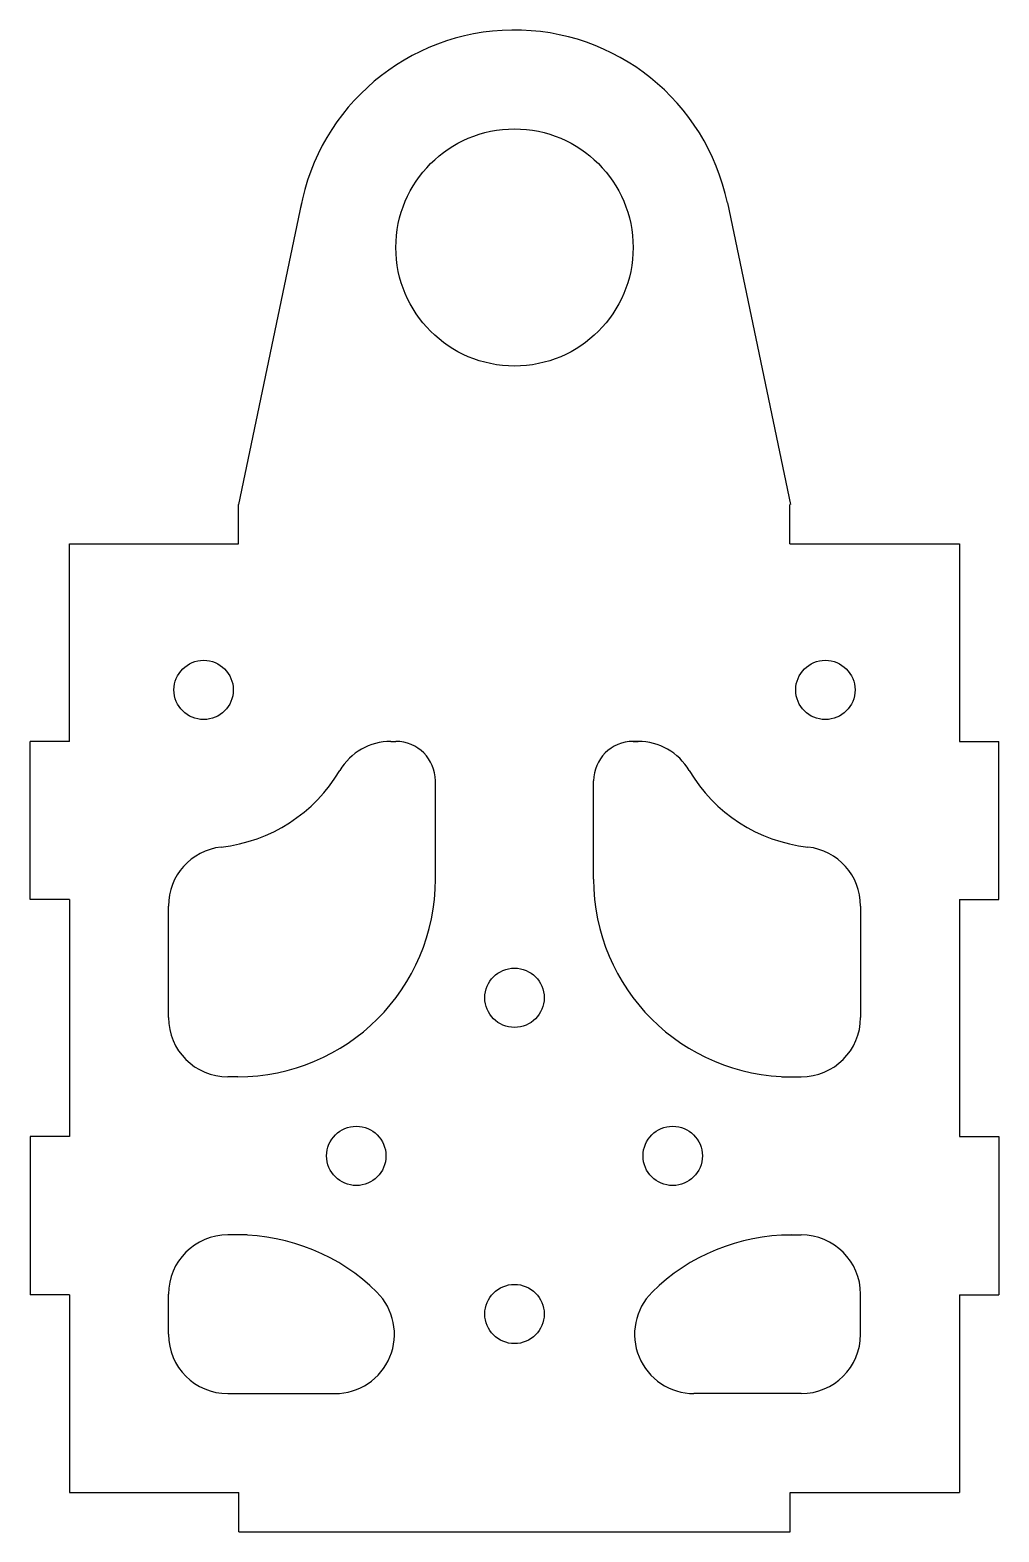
# Model space of a CAD drawing. Header units: millimetres. Extents: x 2094.5 to 2143.5, y 1188.1 to 1264.1.
import ezdxf

# ---------------------------------------------------------------- set-up
doc = ezdxf.new("R2010")
doc.units = ezdxf.units.MM
doc.layers.add('3mm碳板', color=160, linetype='Continuous')

msp = doc.modelspace()

# ---------------------------------------------------------------- linework, layer by layer
at = {"layer": '3mm碳板'}
for p, q in [((2108.24, 1255.308), (2105.046, 1240.053)), ((2129.773, 1255.308), (2132.968, 1240.053)), ((2105.046, 1238.053), (2105.046, 1240.053)), ((2132.926, 1238.053), (2132.926, 1240.053)), ((2096.507, 1238.065), (2105.048, 1238.065)), ((2096.507, 1228.065), (2096.507, 1238.065)), ((2096.507, 1238.065), (2105.048, 1238.065)), ((2105.048, 1238.065), (2105.046, 1238.053)), ((2132.924, 1238.065), (2141.507, 1238.065)), ((2132.924, 1238.065), (2132.926, 1238.053)), ((2141.507, 1238.065), (2141.507, 1228.065)), ((2096.507, 1228.065), (2094.507, 1228.065)), ((2094.507, 1220.065), (2094.507, 1228.065)), ((2112.754, 1228.065), (2113.007, 1228.065)), ((2125.007, 1228.065), (2125.26, 1228.065)), ((2125.26, 1228.065), (2125.007, 1228.065)), ((2141.507, 1228.065), (2143.507, 1228.065)), ((2143.507, 1220.065), (2143.507, 1228.065)), ((2115.007, 1221.093), (2115.007, 1226.065)), ((2123.007, 1221.093), (2123.007, 1226.065)), ((2096.507, 1220.065), (2094.507, 1220.065)), ((2096.507, 1220.065), (2096.507, 1208.065)), ((2101.507, 1214.093), (2101.507, 1219.734)), ((2136.507, 1219.734), (2136.507, 1216.121)), ((2141.507, 1220.065), (2141.507, 1208.065)), ((2141.507, 1220.065), (2143.507, 1220.065)), ((2136.507, 1216.121), (2136.507, 1214.093)), ((2105.007, 1211.093), (2104.507, 1211.093)), ((2132.528, 1211.093), (2133.507, 1211.093)), ((2096.507, 1208.065), (2094.507, 1208.065)), ((2096.507, 1208.065), (2094.507, 1208.065)), ((2094.507, 1208.065), (2094.507, 1200.065)), ((2141.507, 1208.065), (2143.507, 1208.065)), ((2141.507, 1208.065), (2143.507, 1208.065)), ((2143.507, 1208.065), (2143.507, 1200.065)), ((2105.486, 1203.093), (2104.507, 1203.093)), ((2132.528, 1203.093), (2133.507, 1203.093)), ((2096.507, 1200.065), (2094.507, 1200.065)), ((2096.507, 1200.065), (2096.507, 1190.065)), ((2101.507, 1198.065), (2101.507, 1200.093)), ((2136.507, 1198.065), (2136.507, 1200.093)), ((2141.507, 1200.065), (2141.507, 1190.065)), ((2141.507, 1200.065), (2143.507, 1200.065)), ((2104.507, 1195.065), (2109.934, 1195.065)), ((2133.507, 1195.065), (2128.079, 1195.065)), ((2133.507, 1195.065), (2128.079, 1195.065)), ((2096.507, 1190.065), (2101.849, 1190.065)), ((2101.849, 1190.065), (2105.067, 1190.065)), ((2105.067, 1188.065), (2105.067, 1190.065)), ((2132.947, 1190.065), (2136.165, 1190.065)), ((2132.947, 1188.065), (2132.947, 1190.065)), ((2136.165, 1190.065), (2141.507, 1190.065)), ((2105.067, 1188.065), (2111.849, 1188.065)), ((2111.849, 1188.065), (2126.165, 1188.065)), ((2126.165, 1188.065), (2132.947, 1188.065))]:
    msp.add_line(p, q, dxfattribs=at)
for centre, radius in [((2119.007, 1253.053), 6), ((2103.286, 1230.666), 1.5), ((2134.727, 1230.666), 1.5), ((2119.007, 1215.093), 1.5), ((2111.007, 1207.093), 1.5), ((2127.007, 1207.093), 1.5), ((2119.007, 1199.093), 1.5)]:
    msp.add_circle(centre, radius, dxfattribs=at)
for centre, radius, start, end in [((2119.007, 1253.053), 11, 11.82833, 169.60116), ((2112.754, 1225.065), 3, 90, 149.39065), ((2113.007, 1226.065), 2, 0, 90), ((2125.007, 1226.065), 2, 90, 180), ((2125.26, 1225.065), 3, 30.60935, 90), ((2103.286, 1230.666), 8, 276.37045, 329.39065), ((2134.727, 1230.666), 8, 210.60935, 263.62955), ((2104.507, 1219.734), 3, 96.37045, 180), ((2133.507, 1219.734), 3, 0, 83.62955), ((2105.007, 1221.093), 10, 270, 0), ((2133.007, 1221.093), 10, 180, 270), ((2104.507, 1214.093), 3, 180, 270), ((2133.507, 1214.093), 3, 270, 0), ((2104.507, 1200.093), 3, 90, 180), ((2105.007, 1193.093), 10, 45.2574, 90), ((2133.007, 1193.093), 10, 90, 134.7426), ((2133.507, 1200.093), 3, 0, 90), ((2109.934, 1198.065), 3, 270, 45.2574), ((2128.079, 1198.065), 3, 134.7426, 270), ((2104.507, 1198.065), 3, 180, 270), ((2133.507, 1198.065), 3, 270, 0), ((2133.507, 1198.065), 3, 270, 0)]:
    msp.add_arc(centre, radius, start, end, dxfattribs=at)

doc.saveas('drawing.dxf')
